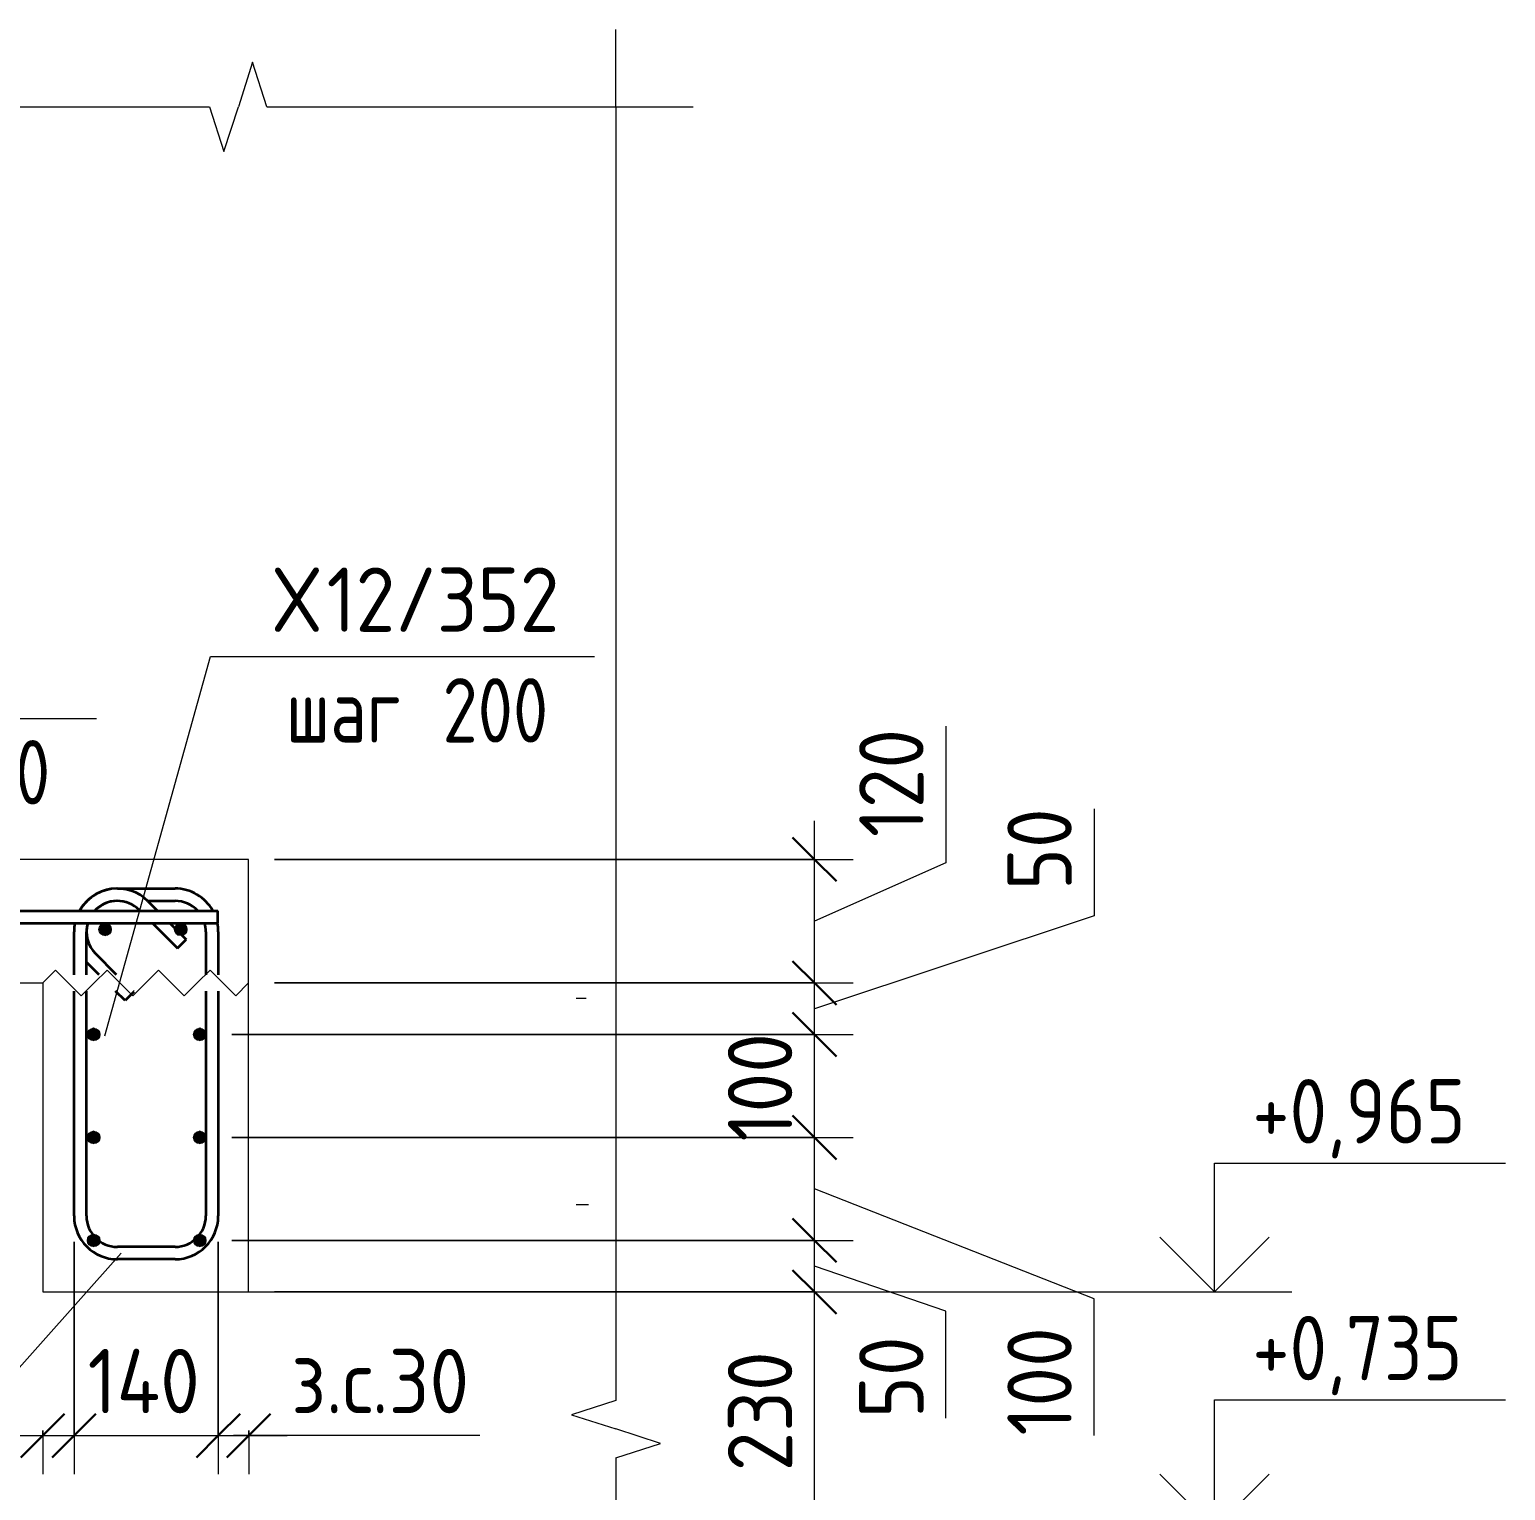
# Model space of a CAD drawing. Header units: millimetres. Extents: x 30199 to 69236, y -5153 to 33423.
# Drawn here: x 64281 to 65714, y 772 to 2191 of the extents above; entities that cross this region are included whole.
import ezdxf

# ---------------------------------------------------------------- set-up
doc = ezdxf.new("R2010")
doc.units = ezdxf.units.MM
for name, color, linetype, lineweight in [('AA_Dim', 7, 'Continuous', 9), ('AA_Dim-25', 7, 'Continuous', 9), ('AA_Linii', 7, 'Continuous', 9), ('AA_Oformlenie', 7, 'Continuous', 9), ('AA_Vinoska', 7, 'Continuous', 9), ('AA_Visotnaya otmetka', 7, 'Continuous', 9), ('AF_Perekritie_Опалубка', 253, 'Continuous', 20), ('AF_Stena_Опалубка', 253, 'Continuous', 20), ('KR_Armatura', 7, 'Continuous', 20), ('KR_Armatura_Tonkie', 7, 'Continuous', 20)]:
    doc.layers.add(name, color=color, linetype=linetype, lineweight=lineweight)
doc.styles.add('ISOCPEUR_1', font='isocpeur.ttf', dxfattribs={"width": 0.9, "height": 62.5})
doc.styles.add('ISOCPEUR_3', font='isocpeur.ttf', dxfattribs={"width": 0.85, "height": 62.5})
doc.styles.add('ISOCPEUR_8', font='isocpeur.ttf', dxfattribs={"width": 0.8, "height": 62.5})
doc.dimstyles.new('05_Округл_1мм__прозр_', dxfattribs={"dimscale": 304.8, "dimtxt": 62.248823, "dimasz": 0.139436, "dimexe": 0.123031, "dimexo": 0.082021, "dimgap": 0.008202, "dimtad": 1, "dimdec": 0, "dimdsep": 46, "dimtxsty": 'ISOCPEUR_1', "dimblk1": 'OBLIQUE', "dimblk2": 'OBLIQUE', "dimsah": 1, "dimcen": 0.09, "dimdle": 0.123031, "dimazin": 0, "dimtfac": 1, "dimtdec": 4, "dimtix": 1, "dimtmove": 0, "dimatfit": 3, "dimfxl": 1, "dimtvp": 1, "dimtolj": 1, "dimtzin": 0, "dimlwd": 18, "dimlwe": 18, "dimarcsym": 2})
doc.dimstyles.new('05_Округл_1мм__прозр__1', dxfattribs={"dimscale": 304.8, "dimtxt": 62.248823, "dimasz": 0.139436, "dimexe": 0.123031, "dimexo": 0.082021, "dimgap": 0.008202, "dimtad": 1, "dimdec": 0, "dimdsep": 46, "dimtxsty": 'ISOCPEUR_1', "dimblk1": 'OBLIQUE', "dimblk2": 'OBLIQUE', "dimsah": 1, "dimcen": 0.09, "dimdle": 0.123031, "dimazin": 0, "dimtfac": 1, "dimtdec": 4, "dimtix": 1, "dimtmove": 1, "dimatfit": 3, "dimfxl": 1, "dimtvp": 1, "dimtolj": 1, "dimtzin": 0, "dimlwd": 18, "dimlwe": 18, "dimarcsym": 2})

# ---------------------------------------------------------------- blocks, each defined once
blk = doc.blocks.new('011_Прямоугольник обрыва _ЭлУзла_ - 011_Прямоугольник обрыва _ЭлУзла_-4175773-2-2 Армирование')
at = {"layer": 'AA_Oformlenie'}
for p, q in [((31689.2, 2116), (32366.9, 2116)), ((32422.5, 2116), (32761.7, 2116)), ((32761.7, 2116), (32761.7, 859.5)), ((32761.7, 803.8), (32761.7, -1708.5))]:
    blk.add_line(p, q, dxfattribs=at)
blk = doc.blocks.new('Последовательность узлов - 3мм масшт20 маскировка-904226-2-2 Армирование')
at = {"layer": 'AA_Oformlenie'}
for p, q in [((32205, 1265), (32217.5, 1277.5)), ((32242.5, 1252.5), (32217.5, 1277.5)), ((32255, 1265), (32267.5, 1277.5)), ((32292.5, 1252.5), (32267.5, 1277.5)), ((32305, 1265), (32317.5, 1277.5)), ((32342.5, 1252.5), (32317.5, 1277.5)), ((32355, 1265), (32367.5, 1277.5)), ((32392.5, 1252.5), (32367.5, 1277.5)), ((32255, 1265), (32242.5, 1252.5)), ((32305, 1265), (32292.5, 1252.5)), ((32355, 1265), (32342.5, 1252.5)), ((32405, 1265), (32392.5, 1252.5))]:
    blk.add_line(p, q, dxfattribs=at)
blk = doc.blocks.new('042_М_Арматуры - Диам длина поз _ Комментарий-3662934-2-2 Армирование')
at = {"layer": 'AA_Vinoska'}
blk.add_line((31907.4, 1522), (32257.4, 1522), dxfattribs=at)
blk = doc.blocks.new('DIMBLOCK104-2-2 Армирование')
at = {"layer": 'AA_Dim-25', "lineweight": 30}
for p, q in [((65042.9, 965), (65021.6, 986.2)), ((65042.9, 965), (65064.1, 943.7)), ((65042.9, 735), (65021.6, 756.2)), ((65042.9, 735), (65064.1, 713.7))]:
    blk.add_line(p, q, dxfattribs=at)
at = {"layer": 'AA_Dim-25', "lineweight": 18}
for p, q in [((64518.4, 965), (65080.4, 965)), ((65042.9, 965), (64518.4, 965)), ((65042.9, 735), (65042.9, 965)), ((64518.4, 735), (65080.4, 735)), ((65042.9, 735), (64518.4, 735))]:
    blk.add_line(p, q, dxfattribs=at)
at = {"layer": 'AA_Dim-25', "color": 0, "lineweight": 18, "insert": (64958.7, 790.7), "char_height": 62.5, "width": 142.215, "attachment_point": 1, "rotation": 90, "line_spacing_factor": 1.149209, "style": 'ISOCPEUR_1'}
blk.add_mtext('230', dxfattribs=at)
blk = doc.blocks.new('_Oblique')
at = {"color": 0, "linetype": 'ByBlock', "lineweight": -2}
blk.add_line((-0.5, -0.5), (0.5, 0.5), dxfattribs=at)
blk = doc.blocks.new('DIMBLOCK105-2-2 Армирование')
at = {"layer": 'AA_Dim-25', "lineweight": 30}
for p, q in [((65042.9, 1015), (65021.6, 1036.2)), ((65042.9, 1015), (65064.1, 993.7)), ((65042.9, 965), (65021.6, 986.2)), ((65042.9, 965), (65064.1, 943.7))]:
    blk.add_line(p, q, dxfattribs=at)
at = {"layer": 'AA_Dim-25', "lineweight": 18}
for p, q in [((64476.9, 1015), (65080.4, 1015)), ((65042.9, 1015), (64476.9, 1015)), ((65042.9, 965), (65042.9, 1015)), ((65170.4, 946.3), (65042.9, 990)), ((64518.4, 965), (65080.4, 965)), ((65042.9, 965), (64518.4, 965)), ((65170.4, 842.3), (65170.4, 946.3))]:
    blk.add_line(p, q, dxfattribs=at)
at = {"layer": 'AA_Dim-25', "color": 0, "lineweight": 18, "insert": (65086.2, 842.3), "char_height": 62.5, "width": 94.81, "attachment_point": 1, "rotation": 90, "line_spacing_factor": 1.149209, "style": 'ISOCPEUR_1'}
blk.add_mtext('50', dxfattribs=at)
blk = doc.blocks.new('DIMBLOCK106-2-2 Армирование')
at = {"layer": 'AA_Dim-25', "lineweight": 30}
for p, q in [((65042.9, 1115), (65021.6, 1136.2)), ((65042.9, 1115), (65064.1, 1093.7)), ((65042.9, 1015), (65021.6, 1036.2)), ((65042.9, 1015), (65064.1, 993.7))]:
    blk.add_line(p, q, dxfattribs=at)
at = {"layer": 'AA_Dim-25', "lineweight": 18}
for p, q in [((64476.9, 1115), (65080.4, 1115)), ((65042.9, 1115), (64476.9, 1115)), ((65042.9, 1015), (65042.9, 1115)), ((65314.3, 958.1), (65042.9, 1065)), ((64476.9, 1015), (65080.4, 1015)), ((65042.9, 1015), (64476.9, 1015)), ((65314.3, 825.4), (65314.3, 958.1))]:
    blk.add_line(p, q, dxfattribs=at)
at = {"layer": 'AA_Dim-25', "color": 0, "lineweight": 18, "insert": (65230.1, 825.4), "char_height": 62.5, "width": 129.286, "attachment_point": 1, "rotation": 90, "line_spacing_factor": 1.149209, "style": 'ISOCPEUR_1'}
blk.add_mtext('100', dxfattribs=at)
blk = doc.blocks.new('DIMBLOCK107-2-2 Армирование')
at = {"layer": 'AA_Dim-25', "lineweight": 30}
for p, q in [((65042.9, 1215), (65021.6, 1236.2)), ((65042.9, 1215), (65064.1, 1193.7)), ((65042.9, 1115), (65021.6, 1136.2)), ((65042.9, 1115), (65064.1, 1093.7))]:
    blk.add_line(p, q, dxfattribs=at)
at = {"layer": 'AA_Dim-25', "lineweight": 18}
for p, q in [((64476.9, 1215), (65080.4, 1215)), ((65042.9, 1215), (64476.9, 1215)), ((65042.9, 1115), (65042.9, 1215)), ((64476.9, 1115), (65080.4, 1115)), ((65042.9, 1115), (64476.9, 1115))]:
    blk.add_line(p, q, dxfattribs=at)
at = {"layer": 'AA_Dim-25', "color": 0, "lineweight": 18, "insert": (64958.7, 1111.1), "char_height": 62.5, "width": 129.286, "attachment_point": 1, "rotation": 90, "line_spacing_factor": 1.149209, "style": 'ISOCPEUR_1'}
blk.add_mtext('100', dxfattribs=at)
blk = doc.blocks.new('DIMBLOCK108-2-2 Армирование')
at = {"layer": 'AA_Dim-25', "lineweight": 18}
for p, q in [((65314.3, 1434.1), (65314.3, 1330.1)), ((65314.3, 1330.1), (65042.9, 1240)), ((64518.4, 1265), (65080.4, 1265)), ((65042.9, 1265), (64518.4, 1265)), ((65042.9, 1215), (65042.9, 1265)), ((64476.9, 1215), (65080.4, 1215)), ((65042.9, 1215), (64476.9, 1215))]:
    blk.add_line(p, q, dxfattribs=at)
at = {"layer": 'AA_Dim-25', "lineweight": 30}
for p, q in [((65042.9, 1265), (65021.6, 1286.2)), ((65042.9, 1265), (65064.1, 1243.7)), ((65042.9, 1215), (65021.6, 1236.2)), ((65042.9, 1215), (65064.1, 1193.7))]:
    blk.add_line(p, q, dxfattribs=at)
at = {"layer": 'AA_Dim-25', "color": 0, "lineweight": 18, "insert": (65230.1, 1355.1), "char_height": 62.5, "width": 94.81, "attachment_point": 1, "rotation": 90, "line_spacing_factor": 1.149209, "style": 'ISOCPEUR_1'}
blk.add_mtext('50', dxfattribs=at)
blk = doc.blocks.new('DIMBLOCK109-2-2 Армирование')
at = {"layer": 'AA_Dim-25', "lineweight": 18}
for p, q in [((65170.4, 1514.4), (65170.4, 1381.6)), ((65042.9, 1265), (65042.9, 1422.5)), ((64518.4, 1385), (65080.4, 1385)), ((65042.9, 1385), (64518.4, 1385)), ((65170.4, 1381.6), (65042.9, 1325)), ((64518.4, 1265), (65080.4, 1265)), ((65042.9, 1265), (64518.4, 1265))]:
    blk.add_line(p, q, dxfattribs=at)
at = {"layer": 'AA_Dim-25', "lineweight": 30}
for p, q in [((65042.9, 1385), (65021.6, 1406.2)), ((65042.9, 1385), (65064.1, 1363.7)), ((65042.9, 1265), (65021.6, 1286.2)), ((65042.9, 1265), (65064.1, 1243.7))]:
    blk.add_line(p, q, dxfattribs=at)
at = {"layer": 'AA_Dim-25', "color": 0, "lineweight": 18, "insert": (65086.2, 1406.6), "char_height": 62.5, "width": 129.286, "attachment_point": 1, "rotation": 90, "line_spacing_factor": 1.149209, "style": 'ISOCPEUR_1'}
blk.add_mtext('120', dxfattribs=at)
blk = doc.blocks.new('Высотные отметки - Стрелка вверх-400292-2-2 Армирование')
at = {"layer": 'AA_Vinoska'}
for p, q in [((31149.4, -2505), (30866.9, -2505)), ((31149.4, -2630), (31149.4, -2505)), ((31149.4, -2630), (31096.4, -2577)), ((31149.4, -2630), (31202.5, -2577)), ((31224.4, -2630), (31074.4, -2630))]:
    blk.add_line(p, q, dxfattribs=at)
blk = doc.blocks.new('DIMBLOCK117-2-2 Армирование')
at = {"layer": 'AA_Dim-25', "lineweight": 18}
for p, q in [((64323.9, 1013.7), (64323.9, 788)), ((64323.9, 825.5), (64323.9, 1013.7)), ((64048.2, 825.5), (64256.4, 825.5)), ((64255.9, 825.5), (64323.9, 825.5)), ((64256.4, 825.5), (64308.6, 825.5)), ((64293.4, 830.5), (64293.4, 788)), ((64293.4, 825.5), (64293.4, 830.5))]:
    blk.add_line(p, q, dxfattribs=at)
at = {"layer": 'AA_Dim-25', "lineweight": 30}
for p, q in [((64293.4, 825.5), (64314.6, 846.7)), ((64323.9, 825.5), (64345.1, 846.7)), ((64293.4, 825.5), (64272.1, 804.2)), ((64323.9, 825.5), (64302.6, 804.2))]:
    blk.add_line(p, q, dxfattribs=at)
at = {"layer": 'AA_Dim-25', "color": 0, "lineweight": 18, "insert": (64048.2, 909.6), "char_height": 62.5, "width": 219.786, "attachment_point": 1, "line_spacing_factor": 1.149209, "style": 'ISOCPEUR_1'}
blk.add_mtext('з.с.30', dxfattribs=at)
blk = doc.blocks.new('DIMBLOCK118-2-2 Армирование')
at = {"layer": 'AA_Dim-25', "lineweight": 18}
for p, q in [((64323.9, 1013.7), (64323.9, 788)), ((64323.9, 825.5), (64323.9, 1013.7)), ((64463.9, 1013.7), (64463.9, 788)), ((64463.9, 825.5), (64463.9, 1013.7)), ((64323.9, 825.5), (64463.9, 825.5))]:
    blk.add_line(p, q, dxfattribs=at)
at = {"layer": 'AA_Dim-25', "lineweight": 30}
for p, q in [((64323.9, 825.5), (64345.1, 846.7)), ((64463.9, 825.5), (64485.1, 846.7)), ((64323.9, 825.5), (64302.6, 804.2)), ((64463.9, 825.5), (64442.6, 804.2))]:
    blk.add_line(p, q, dxfattribs=at)
at = {"layer": 'AA_Dim-25', "color": 0, "lineweight": 18, "insert": (64337, 909.6), "char_height": 62.5, "width": 136.469, "attachment_point": 1, "line_spacing_factor": 1.149209, "style": 'ISOCPEUR_1'}
blk.add_mtext('140', dxfattribs=at)
blk = doc.blocks.new('DIMBLOCK119-2-2 Армирование')
at = {"layer": 'AA_Dim-25', "lineweight": 18}
for p, q in [((64463.9, 1013.7), (64463.9, 788)), ((64463.9, 825.5), (64463.9, 1013.7)), ((64463.9, 825.5), (64530.9, 825.5)), ((64509.7, 825.5), (64478.6, 825.5)), ((64493.4, 830.5), (64493.4, 788)), ((64493.4, 825.5), (64493.4, 830.5)), ((64717.8, 825.5), (64509.7, 825.5))]:
    blk.add_line(p, q, dxfattribs=at)
at = {"layer": 'AA_Dim-25', "lineweight": 30}
for p, q in [((64463.9, 825.5), (64485.1, 846.7)), ((64493.4, 825.5), (64514.6, 846.7)), ((64463.9, 825.5), (64442.6, 804.2)), ((64493.4, 825.5), (64472.1, 804.2))]:
    blk.add_line(p, q, dxfattribs=at)
at = {"layer": 'AA_Dim-25', "color": 0, "lineweight": 18, "insert": (64534.7, 909.6), "char_height": 62.5, "width": 219.786, "attachment_point": 1, "line_spacing_factor": 1.149209, "style": 'ISOCPEUR_1'}
blk.add_mtext('з.с.30', dxfattribs=at)

msp = doc.modelspace()

# ---------------------------------------------------------------- hatches: boundary and pattern name
at = {"layer": 'KR_Armatura'}
h = msp.add_hatch(color=256, dxfattribs=at)
edge = h.paths.add_edge_path()
edge.add_arc((64353.9415, 1317), 6, 0, 360)
for points in [[(64353.9415, 1311), (64359.1377, 1314), (64359.1377, 1320), (64353.9415, 1323), (64348.7454, 1320), (64348.7454, 1314)], [(64424.3631, 1311.8038), (64430.3631, 1311.8038), (64433.3631, 1317), (64430.3631, 1322.1962), (64424.3631, 1322.1962), (64421.3631, 1317)], [(64342.8521, 1208.9996), (64348.0482, 1211.9996), (64348.0482, 1217.9996), (64342.8521, 1220.9996), (64337.6559, 1217.9996), (64337.6559, 1211.9996), (64338.5849, 1211.4633)], [(64445.8521, 1208.9996), (64451.0482, 1211.9996), (64451.0482, 1217.9996), (64445.8521, 1220.9996), (64440.6559, 1217.9996), (64440.6559, 1211.9996), (64441.5849, 1211.4633)], [(64342.8521, 1108.9996), (64348.0482, 1111.9996), (64348.0482, 1117.9996), (64342.8521, 1120.9996), (64337.6559, 1117.9996), (64337.6559, 1111.9996)], [(64445.8521, 1108.9996), (64451.0482, 1111.9996), (64451.0482, 1117.9996), (64445.8521, 1120.9996), (64440.6559, 1117.9996), (64440.6559, 1111.9996)], [(64342.8521, 1008.9996), (64348.0482, 1011.9996), (64348.0482, 1017.9996), (64342.8521, 1020.9996), (64337.6559, 1017.9996), (64337.6559, 1011.9996)], [(64445.8521, 1008.9996), (64451.0482, 1011.9996), (64451.0482, 1017.9996), (64445.8521, 1020.9996), (64440.6559, 1017.9996), (64440.6559, 1011.9996)]]:
    msp.add_hatch(color=256, dxfattribs=at).paths.add_polyline_path(points)
h = msp.add_hatch(color=256, dxfattribs=at)
edge = h.paths.add_edge_path()
edge.add_arc((64427.3631, 1317), 6, 0, 360)
h = msp.add_hatch(color=256, dxfattribs=at)
edge = h.paths.add_edge_path()
edge.add_arc((64342.8521, 1214.9996), 6, 0, 360)
h = msp.add_hatch(color=256, dxfattribs=at)
edge = h.paths.add_edge_path()
edge.add_arc((64445.8521, 1214.9996), 6, 0, 360)
h = msp.add_hatch(color=256, dxfattribs=at)
edge = h.paths.add_edge_path()
edge.add_arc((64342.8521, 1114.9996), 6, 0, 360)
h = msp.add_hatch(color=256, dxfattribs=at)
edge = h.paths.add_edge_path()
edge.add_arc((64445.8521, 1114.9996), 6, 0, 360)
h = msp.add_hatch(color=256, dxfattribs=at)
edge = h.paths.add_edge_path()
edge.add_arc((64342.8521, 1014.9996), 6, 0, 360)
h = msp.add_hatch(color=256, dxfattribs=at)
edge = h.paths.add_edge_path()
edge.add_arc((64445.8521, 1014.9996), 6, 0, 360)

# ---------------------------------------------------------------- linework, layer by layer
at = {"layer": 'AA_Linii'}
for p, q in [((64821.179, 1249.9996), (64811.5194, 1249.9996)), ((64811.5194, 1049.9996), (64823.5194, 1049.9996))]:
    msp.add_line(p, q, dxfattribs=at)
at = {"layer": 'AA_Vinoska'}
for p, q in [((64850.0543, 2115.9645), (64850.0543, 2190.9645)), ((64497.1315, 2159.2658), (64483.3815, 2115.9645)), ((64510.8815, 2115.9645), (64497.1315, 2159.2658)), ((64455.2272, 2115.9645), (64469.3043, 2072.6394)), ((64469.3043, 2072.6394), (64483.3815, 2115.9645)), ((64850.0543, 2115.9645), (64925.0543, 2115.9645)), ((64353.5664, 1213.5181), (64456.202, 1582.1389)), ((64456.202, 1582.1389), (64479.3311, 1582.1389)), ((64369.4676, 1002.4646), (64039.8773, 632.3982)), ((64850.0543, 859.4734), (64806.753, 845.7234)), ((64806.753, 845.7234), (64850.0543, 831.9734)), ((64893.3794, 817.8962), (64850.0543, 831.9734)), ((64850.0543, 803.819), (64893.3794, 817.8962))]:
    msp.add_line(p, q, dxfattribs=at)
at = {"layer": 'AA_Visotnaya otmetka'}
for q in [(65431.3116, 964.9996), (64425.7212, 964.9996)]:
    msp.add_line((64425.7212, 964.9996), q, dxfattribs=at)
at = {"layer": 'AF_Perekritie_Опалубка'}
for p, q in [((64493.3631, 1385), (63553.3631, 1385)), ((64493.3631, 1265), (64493.3631, 1385)), ((63553.3631, 1265), (64293.3631, 1265))]:
    msp.add_line(p, q, dxfattribs=at)
at = {"layer": 'AF_Stena_Опалубка'}
for p, q in [((64293.3631, 1265), (64293.3631, 964.9996)), ((64493.3631, 964.9996), (64493.3631, 1265)), ((64293.3631, 964.9996), (64493.3631, 964.9996))]:
    msp.add_line(p, q, dxfattribs=at)
at = {"layer": 'KR_Armatura'}
for p, q in [((64353.9415, 1323), (64348.7454, 1320)), ((64348.7454, 1320), (64348.7454, 1314)), ((64359.1377, 1320), (64353.9415, 1323)), ((64359.1377, 1314), (64359.1377, 1320)), ((64424.3631, 1322.1962), (64421.3631, 1317)), ((64430.3631, 1322.1962), (64424.3631, 1322.1962)), ((64433.3631, 1317), (64430.3631, 1322.1962)), ((64348.7454, 1314), (64353.9415, 1311)), ((64353.9415, 1311), (64359.1377, 1314)), ((64421.3631, 1317), (64424.3631, 1311.8038)), ((64424.3631, 1311.8038), (64430.3631, 1311.8038)), ((64430.3631, 1311.8038), (64433.3631, 1317)), ((64342.8521, 1220.9996), (64337.6559, 1217.9996)), ((64348.0482, 1217.9996), (64342.8521, 1220.9996)), ((64445.8521, 1220.9996), (64440.6559, 1217.9996)), ((64451.0482, 1217.9996), (64445.8521, 1220.9996)), ((64337.6559, 1217.9996), (64337.6559, 1211.9996)), ((64337.6559, 1211.9996), (64338.5849, 1211.4633)), ((64338.5849, 1211.4633), (64342.8521, 1208.9996)), ((64342.8521, 1208.9996), (64348.0482, 1211.9996)), ((64348.0482, 1211.9996), (64348.0482, 1217.9996)), ((64440.6559, 1217.9996), (64440.6559, 1211.9996)), ((64440.6559, 1211.9996), (64441.5849, 1211.4633)), ((64441.5849, 1211.4633), (64445.8521, 1208.9996)), ((64445.8521, 1208.9996), (64451.0482, 1211.9996)), ((64451.0482, 1211.9996), (64451.0482, 1217.9996)), ((64342.8521, 1120.9996), (64337.6559, 1117.9996)), ((64337.6559, 1117.9996), (64337.6559, 1111.9996)), ((64348.0482, 1117.9996), (64342.8521, 1120.9996)), ((64348.0482, 1111.9996), (64348.0482, 1117.9996)), ((64445.8521, 1120.9996), (64440.6559, 1117.9996)), ((64440.6559, 1117.9996), (64440.6559, 1111.9996)), ((64451.0482, 1117.9996), (64445.8521, 1120.9996)), ((64451.0482, 1111.9996), (64451.0482, 1117.9996)), ((64337.6559, 1111.9996), (64342.8521, 1108.9996)), ((64342.8521, 1108.9996), (64348.0482, 1111.9996)), ((64440.6559, 1111.9996), (64445.8521, 1108.9996)), ((64445.8521, 1108.9996), (64451.0482, 1111.9996)), ((64342.8521, 1020.9996), (64337.6559, 1017.9996)), ((64337.6559, 1017.9996), (64337.6559, 1011.9996)), ((64348.0482, 1017.9996), (64342.8521, 1020.9996)), ((64348.0482, 1011.9996), (64348.0482, 1017.9996)), ((64445.8521, 1020.9996), (64440.6559, 1017.9996)), ((64440.6559, 1017.9996), (64440.6559, 1011.9996)), ((64451.0482, 1017.9996), (64445.8521, 1020.9996)), ((64451.0482, 1011.9996), (64451.0482, 1017.9996)), ((64337.6559, 1011.9996), (64342.8521, 1008.9996)), ((64342.8521, 1008.9996), (64348.0482, 1011.9996)), ((64440.6559, 1011.9996), (64445.8521, 1008.9996)), ((64445.8521, 1008.9996), (64451.0482, 1011.9996))]:
    msp.add_line(p, q, dxfattribs=at)
for centre in [(64353.9415, 1317), (64427.3631, 1317), (64342.8521, 1214.9996), (64445.8521, 1214.9996), (64342.8521, 1114.9996), (64445.8521, 1114.9996), (64342.8521, 1014.9996), (64445.8521, 1014.9996)]:
    msp.add_circle(centre, 6, dxfattribs=at)
at = {"layer": 'KR_Armatura_Tonkie', "lineweight": 35}
for p, q in [((64365.8521, 1356.6851), (64421.8521, 1356.6851)), ((64365.8521, 1356.6851), (64421.8521, 1356.6851)), ((63563.3631, 1335), (64463.3631, 1335)), ((64387.0653, 1335.8983), (64387.9636, 1335)), ((64387.0653, 1335.8983), (64387.9636, 1335)), ((64395.1576, 1344.6851), (64421.8521, 1344.6851)), ((64395.1576, 1344.6851), (64421.8521, 1344.6851)), ((64395.5506, 1344.3836), (64404.9341, 1335)), ((64395.5506, 1344.3836), (64404.9341, 1335)), ((64463.3631, 1323), (64463.3631, 1335)), ((63563.3631, 1323), (64463.3631, 1323)), ((64399.9636, 1323), (64424.2308, 1298.7327)), ((64399.9636, 1323), (64424.2308, 1298.7327)), ((64416.9341, 1323), (64432.7161, 1307.218)), ((64416.9341, 1323), (64432.7161, 1307.218)), ((64323.8521, 1273), (64323.8521, 1314.6851)), ((64323.8521, 1273), (64323.8521, 1314.6851)), ((64335.8521, 1273), (64335.8521, 1314.6851)), ((64424.2308, 1298.7327), (64432.7161, 1307.218)), ((64424.2308, 1298.7327), (64432.7161, 1307.218)), ((64451.8521, 1314.6851), (64451.8521, 1273)), ((64451.8521, 1314.6851), (64451.8521, 1273)), ((64463.8521, 1314.6851), (64463.8521, 1273)), ((64463.8521, 1314.6851), (64463.8521, 1273)), ((64365.1108, 1273), (64344.6389, 1293.4719)), ((64365.1108, 1273), (64344.6389, 1293.4719)), ((64335.8521, 1273), (64335.8521, 1285.3795)), ((64348.1402, 1273), (64336.1536, 1284.9866)), ((64348.1402, 1273), (64336.1536, 1284.9866)), ((64323.8521, 1038.6851), (64323.8521, 1257)), ((64323.8521, 1038.6851), (64323.8521, 1257)), ((64335.8521, 1038.6851), (64335.8521, 1257)), ((64335.8521, 1038.6851), (64335.8521, 1257)), ((64373.3191, 1247.8211), (64364.1402, 1257)), ((64373.3191, 1247.8211), (64364.1402, 1257)), ((64381.8044, 1256.3063), (64373.3191, 1247.8211)), ((64381.8044, 1256.3063), (64373.3191, 1247.8211)), ((64381.8044, 1256.3063), (64381.1108, 1257)), ((64381.8044, 1256.3063), (64381.1108, 1257)), ((64451.8521, 1257), (64451.8521, 1038.6851)), ((64451.8521, 1257), (64451.8521, 1038.6851)), ((64463.8521, 1257), (64463.8521, 1038.6851)), ((64463.8521, 1257), (64463.8521, 1038.6851)), ((64421.8521, 1008.6851), (64365.8521, 1008.6851)), ((64421.8521, 1008.6851), (64365.8521, 1008.6851)), ((64421.8521, 996.6851), (64365.8521, 996.6851)), ((64421.8521, 996.6851), (64365.8521, 996.6851))]:
    msp.add_line(p, q, dxfattribs=at)
for centre, radius, start, end in [((64365.8521, 1314.6851), 42, 45, 151.0144624), ((64365.8521, 1314.6851), 42, 90, 149.6291049), ((64365.8521, 1314.6851), 42, 90, 149.6291049), ((64365.8521, 1314.6851), 42, 90, 149.6291049), ((64421.8521, 1314.6851), 42, 28.9855376, 90), ((64421.8521, 1314.6851), 42, 28.9855376, 90), ((64365.8521, 1314.6851), 42, 150, 151.0144624), ((64365.8521, 1314.6851), 42, 150, 151.0144624), ((64365.8521, 1314.6851), 42, 150, 151.0144624), ((64365.8521, 1314.6851), 30, 45, 137.1686317), ((64365.8521, 1314.6851), 30, 135, 137.1686317), ((64365.8521, 1314.6851), 30, 135, 137.1686317), ((64365.8521, 1314.6851), 30, 135, 137.1686317), ((64365.8521, 1314.6851), 30, 90, 134.9940906), ((64365.8521, 1314.6851), 30, 90, 134.9940906), ((64365.8521, 1314.6851), 30, 45, 134.9940906), ((64365.8521, 1314.6851), 42, 45, 45.6776046), ((64421.8521, 1314.6851), 30, 42.8313683, 90), ((64421.8521, 1314.6851), 30, 42.8313683, 90), ((64365.8521, 1314.6851), 42, 168.5262821, 180), ((64365.8521, 1314.6851), 42, 168.5262821, 180), ((64365.8521, 1314.6851), 42, 168.5262821, 180), ((64365.8521, 1314.6851), 42, 168.5262821, 180), ((64365.8521, 1314.6851), 30, 163.8590404, 225), ((64365.8521, 1314.6851), 30, 163.8590404, 180), ((64365.8521, 1314.6851), 30, 163.8590404, 225), ((64365.8521, 1314.6851), 30, 163.8590404, 180), ((64421.8521, 1314.6851), 30, 0, 16.1409596), ((64421.8521, 1314.6851), 30, 0, 16.1409596), ((64421.8521, 1314.6851), 42, 360, 11.4737179), ((64421.8521, 1314.6851), 42, 360, 11.4737179), ((64365.8521, 1314.6851), 42, 224.3223954, 225), ((64365.8521, 1314.6851), 42, 224.3223954, 225), ((64365.8521, 1038.6851), 42, 180, 270), ((64365.8521, 1038.6851), 42, 180, 270), ((64365.8521, 1038.6851), 30, 180, 270), ((64365.8521, 1038.6851), 30, 180, 270), ((64421.8521, 1038.6851), 30, 270, 360), ((64421.8521, 1038.6851), 42, 270, 0), ((64421.8521, 1038.6851), 30, 270, 360), ((64421.8521, 1038.6851), 42, 270, 0)]:
    msp.add_arc(centre, radius, start, end, dxfattribs=at)

# ---------------------------------------------------------------- block references
at = {"layer": 'AA_Oformlenie'}
for name in ['011_Прямоугольник обрыва _ЭлУзла_ - 011_Прямоугольник обрыва _ЭлУзла_-4175773-2-2 Армирование', 'Последовательность узлов - 3мм масшт20 маскировка-904226-2-2 Армирование']:
    msp.add_blockref(name, (32088.3633, 0), dxfattribs=at)
at = {"layer": 'AA_Vinoska'}
for p in [(32571.9152, 60.1249), (32088.3633, 0)]:
    msp.add_blockref('042_М_Арматуры - Диам длина поз _ Комментарий-3662934-2-2 Армирование', p, dxfattribs=at)
at = {"layer": 'AA_Visotnaya otmetka', "extrusion": (0, 0, -1)}
for p in [(-96580.7378, 3594.9996), (-96580.7378, 3364.9996)]:
    msp.add_blockref('Высотные отметки - Стрелка вверх-400292-2-2 Армирование', p, dxfattribs=at)

# ---------------------------------------------------------------- texts
at = {"layer": 'AA_Vinoska', "char_height": 62.5, "attachment_point": 1}
for s, insert, width, style in [('\\fISOCPEUR|b0|i0|c204|p34|;\\W.9;Х', (64518.4471, 1668.4915), 61.329094, 'ISOCPEUR_1'), ('12/352', (64569.0487, 1668.4915), 277.784719, 'ISOCPEUR_1'), (' 200', (64649.7575, 1561.0152), 166.751, 'ISOCPEUR_8'), ('шаг', (64529.3721, 1561.0152), 145.907125, 'ISOCPEUR_8'), (' 200', (64166.2056, 1500.8902), 166.751, 'ISOCPEUR_8')]:
    msp.add_mtext(s, dxfattribs=dict(at, insert=insert, width=width, style=style))
at = {"layer": 'AA_Visotnaya otmetka', "char_height": 62.5, "width": 242.007515, "attachment_point": 1, "line_spacing_factor": 1.149209, "style": 'ISOCPEUR_3'}
for s, insert in [('+0,965', (65467.9751, 1171.6531)), ('+0,735', (65467.9751, 941.6531))]:
    msp.add_mtext(s, dxfattribs=dict(at, insert=insert))

# ---------------------------------------------------------------- dimensions: what is measured, and where the dimension line sits
at = {"layer": 'AA_Dim', "lineweight": 18}
for base, p1, p2, override, picture, middle in [((65042.8638, 1385), (64493.3631, 1265), (64493.3631, 1385), {"dimpost": '<>', "dimfxl": 120}, 'DIMBLOCK109-2-2 Армирование', (65127.877, 1471.2556)), ((65042.8638, 1265), (64451.8521, 1214.9996), (64493.3631, 1265), {"dimpost": '<>', "dimfxl": 64.986168}, 'DIMBLOCK108-2-2 Армирование', (65271.7837, 1402.5347)), ((65042.8638, 1114.9996), (64451.8521, 1014.9996), (64451.8521, 1114.9996), {"dimpost": '<>', "dimfxl": 100}, 'DIMBLOCK106-2-2 Армирование', (65271.7837, 890.0299)), ((65042.8638, 1014.9996), (64493.3631, 964.9996), (64451.8521, 1014.9996), {"dimpost": '<>', "dimfxl": 64.985869}, 'DIMBLOCK105-2-2 Армирование', (65127.877, 889.6709))]:
    dim = msp.add_linear_dim(base=base, p1=p1, p2=p2, angle=90, dimstyle='05_Округл_1мм__прозр__1', override=override, dxfattribs=at)
    dim.commit()
    dim.dimension.update_dxf_attribs({"geometry": picture, "text_midpoint": middle, "dimtype": 160, "text_rotation": 90})
for base, p1, p2, override, picture, middle in [((65042.8638, 1214.9996), (64451.8521, 1114.9996), (64451.8521, 1214.9996), {"dimpost": '<>', "dimfxl": 100}, 'DIMBLOCK107-2-2 Армирование', (65009.1138, 1164.9996)), ((65042.8638, 964.9996), (64493.3631, 734.9996), (64493.3631, 964.9996), {"dimpost": '<>', "dimfxl": 230}, 'DIMBLOCK104-2-2 Армирование', (65009.1138, 849.9996))]:
    dim = msp.add_linear_dim(base=base, p1=p1, p2=p2, angle=90, dimstyle='05_Округл_1мм__прозр_', override=override, dxfattribs=at)
    dim.commit()
    dim.dimension.update_dxf_attribs({"geometry": picture, "text_midpoint": middle})
for base, p1, p2, override, picture, middle in [((64323.8521, 825.4652), (64293.3631, 855.5173), (64323.8521, 1038.6851), {"dimpost": 'з.с.<>', "dimfxl": 185.687989}, 'DIMBLOCK117-2-2 Армирование', (64158.1323, 867.952)), ((64493.3631, 825.4652), (64463.8521, 1038.6851), (64493.3631, 855.5173), {"dimpost": 'з.с.<>', "dimfxl": 185.529914}, 'DIMBLOCK119-2-2 Армирование', (64644.544, 867.952))]:
    dim = msp.add_linear_dim(base=base, p1=p1, p2=p2, dimstyle='05_Округл_1мм__прозр__1', override=override, dxfattribs=at)
    dim.commit()
    dim.dimension.update_dxf_attribs({"geometry": picture, "text_midpoint": middle, "dimtype": 160})
dim = msp.add_linear_dim(base=(64463.8521, 825.4652), p1=(64323.8521, 1038.6851), p2=(64463.8521, 1038.6851), dimstyle='05_Округл_1мм__прозр_', override={"dimpost": '<>', "dimfxl": 140}, dxfattribs=at)
dim.commit()
dim.dimension.update_dxf_attribs({"geometry": 'DIMBLOCK118-2-2 Армирование', "text_midpoint": (64393.8521, 859.2152)})

doc.saveas('drawing.dxf')
